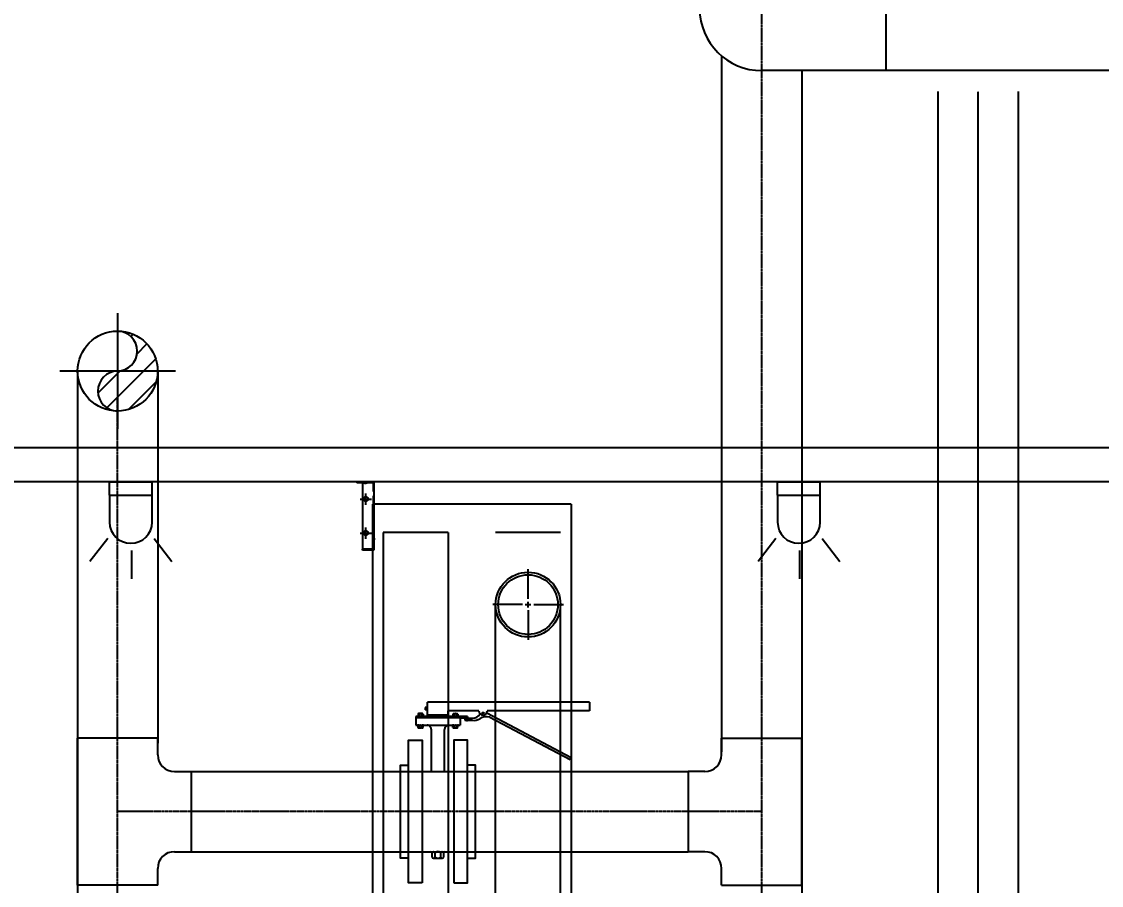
# Model space of a CAD drawing. Header units: millimetres. Extents: x -69706 to 52883, y -6882 to 68885.
# Drawn here: x -33430 to -31528, y 26356 to 27879 of the extents above; entities that cross this region are included whole.
import ezdxf

# ---------------------------------------------------------------- set-up
doc = ezdxf.new("R2010")
doc.units = ezdxf.units.MM
doc.linetypes.add('YFM1P-長$0$CENTER2', pattern=[1.125, 0.75, -0.125, 0.125, -0.125])
doc.linetypes.add('YFM1P-長$0$Hidden H04', pattern=[23, 15, -8])
for name, color, linetype in [('YFM1P-長$0$03', 4, 'Continuous'), ('YFM1P-長$0$Light', 2, 'Continuous'), ('YFM1P-長$0$M-FOUN', 252, 'Continuous'), ('YFM1P-長$0$M-PIPE-CHWR13', 94, 'Continuous'), ('YFM1P-長$0$M-PIPE-CHWR13_CL', 93, 'YFM1P-長$0$CENTER2'), ('YFM1P-長$0$M-PIPE-CHWS5', 160, 'Continuous'), ('YFM1P-長$0$M-PIPE-CHWS5_CL', 161, 'YFM1P-長$0$CENTER2'), ('YFM1P-長$0$MAU&DCC Valve Station$0$M-CPIPE-DRAIN', 1, 'Continuous'), ('YFM1P-長$0$MAU&DCC Valve Station$0$M-CWTR-VAVE', 4, 'Continuous'), ('YFM1P-長$0$TYPE14X10', 7, 'Continuous')]:
    doc.layers.add(name, color=color, linetype=linetype)
doc.styles.add('dim-txt', font='isocp.shx', dxfattribs={"width": 0.7, "bigfont": 'chineset.shx'})
doc.dimstyles.new('ARCH-dim-200MM', dxfattribs={"dimscale": 2000, "dimtxt": 0.3, "dimasz": 0.1, "dimexe": 0.1, "dimexo": 0.1, "dimgap": 0.05, "dimtad": 1, "dimdec": 0, "dimrnd": 0.5, "dimdsep": 46, "dimtxsty": 'dim-txt', "dimblk": 'DOT', "dimcen": 2, "dimclrd": 256, "dimclre": 256, "dimclrt": 256, "dimadec": 0, "dimazin": 0, "dimtfac": 1, "dimtdec": 0, "dimtix": 1, "dimtmove": 2, "dimatfit": 3, "dimldrblk": 'OBLIQUE', "dimfxl": 1, "dimtvp": 1, "dimtolj": 1, "dimarcsym": 0})

# ---------------------------------------------------------------- blocks, each defined once
blk = doc.blocks.new('YFM1P-長$0$MAU&DCC Valve Station$0$AA')
at = {"layer": 'YFM1P-長$0$MAU&DCC Valve Station$0$M-CWTR-VAVE', "color": 3}
for p, q in [((1727.2, 11791.8), (1731.1, 11791.8)), ((1727.2, 11787.5), (1727.2, 11791.8)), ((1731.1, 11787.5), (1731.1, 11791.8)), ((1737.9, 11796.7), (1737.9, 11803.2)), ((1738.7, 11804.3), (1741.9, 11804.3)), ((1738.7, 11802.1), (1741.9, 11802.1)), ((1738.7, 11797.8), (1741.9, 11797.8)), ((1738.7, 11795.6), (1741.9, 11795.6)), ((1742.7, 11808.2), (1745.1, 11808.2)), ((1742.7, 11717), (1742.7, 11808.2)), ((1745.1, 11808.2), (1758.3, 11808.2)), ((1745.1, 11730.4), (1745.1, 11808.2)), ((1758.3, 11808.2), (1758.3, 11730.4)), ((1762.3, 11804.3), (1759.2, 11804.3)), ((1762.3, 11802.1), (1759.2, 11802.1)), ((1762.3, 11797.8), (1759.2, 11797.8)), ((1762.3, 11795.6), (1759.2, 11795.6)), ((1763.2, 11796.7), (1763.2, 11803.2)), ((1840, 11797.3), (1840, 11741.3)), ((1981.3, 11797.3), (1981.3, 11741.3)), ((1740.5, 11787.5), (1717.8, 11787.5)), ((1717.8, 11502.4), (1717.8, 11787.5)), ((1740.5, 11751.1), (1740.5, 11787.5)), ((1742.7, 11777.9), (1740.5, 11777.9)), ((1840, 11780.9), (1766.1, 11780.9)), ((1990.8, 11779.6), (1983.3, 11779.6)), ((1990.8, 11774.5), (1983.3, 11774.5)), ((1992.9, 11777), (1992.9, 11761.6)), ((1742.7, 11760.7), (1740.5, 11760.7)), ((1840, 11757.8), (1766.1, 11757.8)), ((1990.8, 11764.2), (1983.3, 11764.2)), ((1990.8, 11759), (1983.3, 11759)), ((1740.5, 11751.1), (1733.2, 11751.1)), ((1733.2, 11697.3), (1733.2, 11751.1)), ((1737.9, 11741.9), (1737.9, 11735.4)), ((1738.7, 11743), (1741.9, 11743)), ((1738.7, 11740.8), (1741.9, 11740.8)), ((1738.7, 11736.5), (1741.9, 11736.5)), ((1762.3, 11743), (1759.2, 11743)), ((1762.3, 11740.8), (1759.2, 11740.8)), ((1762.3, 11736.5), (1759.2, 11736.5)), ((1763.2, 11741.9), (1763.2, 11735.4)), ((1738.7, 11734.3), (1741.9, 11734.3)), ((1742.7, 11717), (1750.3, 11717)), ((1745.1, 11730.4), (1758.3, 11730.4)), ((1745.1, 11730.4), (1745.1, 11719.3)), ((1745.1, 11719.3), (1750.3, 11719.3)), ((1745.8, 11721.7), (1745.8, 11719.3)), ((1745.8, 11721.7), (1749.7, 11721.7)), ((1745.8, 11717), (1745.8, 11708.4)), ((1749.7, 11721.7), (1749.7, 11719.3)), ((1749.7, 11717), (1749.7, 11708.4)), ((1750.3, 11719.3), (1750.3, 11717)), ((1762.3, 11734.3), (1759.2, 11734.3)), ((1733.2, 11502.4), (1733.2, 11682.5)), ((1736.8, 11683.4), (1815.1, 11534.8)), ((1744, 11677.9), (1818.5, 11536.6)), ((1818.5, 11536.6), (1815.1, 11534.8))]:
    blk.add_line(p, q, dxfattribs=at)
at = {"layer": 'YFM1P-長$0$MAU&DCC Valve Station$0$M-CWTR-VAVE'}
blk.add_line((1717.8, 11502.4), (1733.2, 11502.4), dxfattribs=at)
at = {"layer": 'YFM1P-長$0$MAU&DCC Valve Station$0$M-CWTR-VAVE', "color": 3}
for points in [[(1992.4, 11821.1), (1992.4, 11835.4), (1828.8, 11835.4), (1828.8, 11821.1)], [(2036.4, 11797.3), (2036.4, 11821.1), (1784.8, 11821.1), (1784.8, 11797.3), (2036.4, 11797.3)], [(1894.7, 11717.5), (1784.8, 11717.5), (1784.8, 11741.3), (1894.7, 11741.3)], [(1894.7, 11741.3), (2036.4, 11741.3)], [(2036.4, 11741.3), (2036.4, 11717.5), (1894.7, 11717.5)], [(1894.7, 11703.2), (1828.8, 11703.2), (1828.8, 11717.5)], [(1992.4, 11717.5), (1992.4, 11703.2), (1894.7, 11703.2)]]:
    blk.add_lwpolyline(points, dxfattribs=at)
at = {"layer": 'YFM1P-長$0$MAU&DCC Valve Station$0$M-CWTR-VAVE', "color": 3, "extrusion": (0, 0, -1)}
for centre, major_axis, start_param, end_param in [((1741, 11800), (-2.22, 2.22), 4.736774, 6.2588), ((1739, 11803.2), (-0.785, 0.785), 4.148305, 6.847269), ((1739, 11796.7), (-0.785, 0.785), 4.148305, 6.847269), ((1741.6, 11805.4), (0.785, 0.785), 0.785398, 2.13488), ((1741.6, 11803.2), (0.785, 0.785), -0.564084, 2.13488), ((1739.6, 11800), (-2.22, 2.22), 1.595182, 3.117207), ((1741.6, 11796.7), (0.785, 0.785), -0.564084, 2.13488), ((1741.6, 11794.6), (-0.785, 0.785), 1.006713, 2.356194), ((1761.5, 11800), (-2.22, 2.22), 4.736774, 6.2588), ((1759.4, 11805.4), (-0.785, 0.785), 4.148305, 5.497787), ((1759.4, 11803.2), (-0.785, 0.785), 4.148305, 6.847269), ((1759.4, 11796.7), (0.785, 0.785), 2.577509, 5.276473), ((1759.4, 11794.6), (0.785, 0.785), 3.926991, 5.276473), ((1762.1, 11803.2), (0.785, 0.785), -0.564084, 2.13488), ((1760.1, 11800), (-2.22, 2.22), 1.595182, 3.117207), ((1762.1, 11796.7), (-0.785, 0.785), 1.006713, 3.705676), ((1766.1, 11788.6), (5.47, 5.47), 2.356194, 3.926991), ((1988.7, 11769.3), (5.29, 5.29), 3.165978, 4.688004), ((1983.9, 11782.2), (1.87, 1.87), 2.577509, 3.926991), ((1983.9, 11777), (-1.87, 1.87), 4.148305, 6.847269), ((1990.2, 11777), (-1.87, 1.87), 1.006713, 3.705676), ((1985.4, 11769.3), (-5.29, 5.29), 1.595182, 3.117207), ((1766.1, 11750), (-5.47, 5.47), 5.497787, 7.068583), ((1983.9, 11761.6), (-1.87, 1.87), 4.148305, 6.847269), ((1983.9, 11756.4), (-1.87, 1.87), 5.497787, 6.847269), ((1990.2, 11761.6), (-1.87, 1.87), 1.006713, 3.705676), ((1741, 11738.6), (2.22, 2.22), 3.165978, 4.688004), ((1739, 11741.9), (0.785, 0.785), 2.577509, 5.276473), ((1739, 11735.4), (0.785, 0.785), 2.577509, 5.276473), ((1741.6, 11744.1), (0.785, 0.785), 0.785398, 2.13488), ((1741.6, 11741.9), (-0.785, 0.785), 1.006713, 3.705676), ((1739.6, 11738.6), (-2.22, 2.22), 1.595182, 3.117207), ((1741.6, 11735.4), (-0.785, 0.785), 1.006713, 3.705676), ((1761.5, 11738.6), (2.22, 2.22), 3.165978, 4.688004), ((1759.4, 11744.1), (-0.785, 0.785), 4.148305, 5.497787), ((1759.4, 11741.9), (0.785, 0.785), 2.577509, 5.276473), ((1759.4, 11735.4), (0.785, 0.785), 2.577509, 5.276473), ((1762.1, 11741.9), (-0.785, 0.785), 1.006713, 3.705676), ((1760.1, 11738.6), (-2.22, 2.22), 1.595182, 3.117207), ((1762.1, 11735.4), (-0.785, 0.785), 1.006713, 3.705676), ((1741.6, 11733.2), (-0.785, 0.785), 1.006713, 2.356194), ((1759.4, 11733.2), (0.785, 0.785), 3.926991, 5.276473), ((1733.2, 11689.9), (5.23, 5.23), -0.785398, 2.356194), ((1731.1, 11707.9), (10.4, 10.4), 0.748374, 1.83462), ((1729.6, 11706), (14.3, 14.3), 0.66637, 1.326971), ((1736.9, 11689.9), (-0.827, 0.827), 5.497787, 11.780972), ((1765.1, 11683.6), (-15.4, 15.4), 5.237289, 6.083365)]:
    blk.add_ellipse(centre, major_axis=major_axis, ratio=1, start_param=start_param, end_param=end_param, dxfattribs=at)
blk = doc.blocks.new('YFM1P-長$0$A$Cc3ad5393')
at = {"color": 252}
for p, q in [((283255.8, 374166.7), (283225.8, 374166.7)), ((283225.8, 374166.7), (283225.8, 374165.2)), ((283254.3, 374165.2), (283225.8, 374165.2)), ((283235.8, 374165.2), (283235.8, 374048.2)), ((283243.8, 374166.7), (283237.8, 374166.7)), ((283237.8, 374166.7), (283237.8, 374165.2)), ((283237.8, 374165.2), (283243.8, 374165.2)), ((283240.8, 374163), (283240.8, 374169)), ((283243.8, 374165.2), (283243.8, 374166.7)), ((283255.8, 374166.7), (283255.8, 374046.7)), ((283252, 374066.7), (283258, 374066.7)), ((283255.8, 374069.7), (283254.3, 374069.7)), ((283254.3, 374069.7), (283254.3, 374063.7)), ((283254.3, 374063.7), (283255.8, 374063.7)), ((283255.8, 374063.7), (283255.8, 374069.7)), ((283254.3, 374048.2), (283235.8, 374048.2)), ((283235.8, 374046.7), (283235.8, 374048.2)), ((283255.8, 374046.7), (283235.8, 374046.7))]:
    blk.add_line(p, q, dxfattribs=at)
at = {"color": 252, "linetype": 'YFM1P-長$0$Hidden H04'}
blk.add_line((283254.3, 374165.2), (283254.3, 374046.7), dxfattribs=at)
at = {"layer": 'YFM1P-長$0$03', "color": 252}
for p, q in [((283231.8, 374136.7), (283251.8, 374136.7)), ((283241.8, 374126.7), (283241.8, 374146.7)), ((283231.8, 374076.7), (283251.8, 374076.7)), ((283241.8, 374066.7), (283241.8, 374086.7))]:
    blk.add_line(p, q, dxfattribs=at)
for centre in [(283241.8, 374136.7), (283241.8, 374076.7)]:
    blk.add_circle(centre, 4, dxfattribs=at)
at = {"layer": 'YFM1P-長$0$Light', "color": 252}
for p, q in [((282790.3, 374166.7), (282865.3, 374166.7)), ((282790.3, 374143.3), (282790.3, 374166.7)), ((282865.3, 374096.1), (282865.3, 374166.7)), ((283966.9, 374166.7), (284041.9, 374166.7)), ((283966.9, 374143.3), (283966.9, 374166.7)), ((284041.9, 374096.1), (284041.9, 374166.7)), ((282790.3, 374143.3), (282865.3, 374143.3)), ((282790.3, 374143.3), (282790.3, 374096.1)), ((283966.9, 374143.3), (284041.9, 374143.3)), ((283966.9, 374143.3), (283966.9, 374096.1)), ((282787, 374067.2), (282755.8, 374026.7)), ((282868.6, 374067.2), (282899.8, 374026.7)), ((283963.6, 374067.2), (283932.4, 374026.7)), ((284045.2, 374067.2), (284076.3, 374026.7)), ((282828.9, 374046.1), (282828.9, 373996.1)), ((284005.5, 374046.1), (284005.5, 373996.1))]:
    blk.add_line(p, q, dxfattribs=at)
for centre in [(282827.8, 374096.1), (284004.4, 374096.1)]:
    blk.add_arc(centre, 37.5, 180, 0, dxfattribs=at)
at = {"layer": 'YFM1P-長$0$TYPE14X10', "color": 252}
for p, q in [((288725, 374226.7), (278125, 374226.7)), ((288665, 374166.7), (278125, 374166.7)), ((283253.4, 374127.8), (283253.4, 371608.8)), ((283603.4, 374127.8), (283253.4, 374127.8)), ((283603.4, 374127.8), (283353.4, 374127.8)), ((283603.4, 374127.8), (283603.4, 371608.8)), ((283386.6, 374077.8), (283272.3, 374077.8)), ((283272.3, 374077.8), (283272.3, 371658.8)), ((283386.6, 374077.8), (283386.6, 371658.8)), ((283584.6, 374077.8), (283470.3, 374077.8)), ((283527.4, 373960.6), (283527.4, 374012.8)), ((283517.4, 373950.6), (283465.3, 373950.6)), ((283470.3, 371658.8), (283470.3, 373950.6)), ((283522.4, 373950.6), (283532.4, 373950.6)), ((283527.4, 373945.6), (283527.4, 373955.6)), ((283537.4, 373950.6), (283589.6, 373950.6)), ((283584.6, 371658.8), (283584.6, 373950.6)), ((283527.4, 373940.6), (283527.4, 373888.5))]:
    blk.add_line(p, q, dxfattribs=at)
for radius in [57.1, 52.6]:
    blk.add_circle((283527.4, 373950.6), radius, dxfattribs=at)
blk = doc.blocks.new('_Dot')
at = {"color": 0, "linetype": 'ByBlock', "lineweight": -2}
blk.add_line((-0.5, 0), (-1, 0), dxfattribs=at)
at = {"color": 0, "linetype": 'ByBlock', "const_width": 0.5}
blk.add_lwpolyline([(-0.25, 0, 1), (0.25, 0, 1)], format="xyb", close=True, dxfattribs=at)
blk = doc.blocks.new('*D356')
at = {"lineweight": -2, "ltscale": 500, "transparency": 16777216}
for p, q in [((-31545.5, 28350.2), (-24413.8, 28350.2)), ((-24613.8, 28150.2), (-24613.8, 24241)), ((-31597.6, 24041), (-24413.8, 24041))]:
    blk.add_line(p, q, dxfattribs=at)
at = {"lineweight": -2, "ltscale": 500, "transparency": 16777216, "xscale": 200, "yscale": 200, "zscale": 200}
for p, rotation in [((-24613.8, 28350.2), 90), ((-24613.8, 24041), 270)]:
    blk.add_blockref('_Dot', p, dxfattribs=dict(at, rotation=rotation))
at = {"ltscale": 500, "transparency": 16777216, "insert": (-25013.8, 26195.6), "char_height": 600, "attachment_point": 5, "rotation": 90, "style": 'dim-txt'}
blk.add_mtext('\\A1;4309', dxfattribs=at)
blk = doc.blocks.new('_OBLIQUE')
at = {"color": 0, "linetype": 'ByBlock', "lineweight": -2}
blk.add_line((-0.5, -0.5), (0.5, 0.5), dxfattribs=at)

msp = doc.modelspace()

# ---------------------------------------------------------------- hatches: boundary and pattern name
at = {"layer": 'YFM1P-長$0$M-PIPE-CHWR13_CL', "ltscale": 0.5}
h = msp.add_hatch(dxfattribs=at)
h.set_pattern_fill('ANSI31', color=256, scale=9.251969, style=0)
h.set_pattern_definition([(225, (-144596.01, 38100.126), (20.771262, -20.771262), [])])
h.paths.add_polyline_path([(-33261.074, 27192.006, -0.98116323), (-33261.086, 27262.493, 0.98116323), (-33261.074, 27333.006, -0.41421356), (-33190.574, 27262.506, -0.41421356)])

# ---------------------------------------------------------------- linework, layer by layer
at = {"layer": 'YFM1P-長$0$M-PIPE-CHWR13'}
for p, q in [((-31907.474, 27792.092, 0.001), (-31907.474, 28011.092, 0.001)), ((-32197.124, 27817.939, 0), (-32197.124, 26591.523, 0)), ((-30385.55, 27792.098, 0), (-32126.474, 27792.098, 0)), ((-32055.824, 27792.098, 0), (-32055.824, 26173.106, 0)), ((-33261.074, 27364.326, -0.948), (-33261.074, 27160.643, -0.948)), ((-33159.232, 27262.506, 0), (-33362.915, 27262.506, 0)), ((-33331.724, 27262.506, 0), (-33331.724, 26173.446, 0)), ((-33190.424, 27262.506, 0), (-33190.424, 26606.84, 0)), ((-33190.424, 26615.548, 0), (-33331.724, 26615.548, 0)), ((-33331.724, 26356.498, 0), (-33331.724, 26615.548, 0)), ((-33190.424, 26586.111, 0), (-33190.424, 26615.548, 0)), ((-32197.124, 26586.111, 0), (-32197.124, 26615.548, 0)), ((-32197.124, 26615.548, 0), (-32055.824, 26615.548, 0)), ((-32055.824, 26356.498, 0), (-32055.824, 26615.548, 0)), ((-33160.986, 26556.673, 0), (-33131.549, 26556.673, 0)), ((-33131.549, 26556.673, 0), (-33131.549, 26415.373, 0)), ((-33131.549, 26556.673, 0), (-32255.999, 26556.673, 0)), ((-32255.999, 26556.673, 0), (-32255.999, 26415.373, 0)), ((-32226.561, 26556.673, 0), (-32255.999, 26556.673, 0)), ((-33160.986, 26415.373, 0), (-33131.549, 26415.373, 0)), ((-33131.549, 26415.373, 0), (-32255.999, 26415.373, 0)), ((-32226.561, 26415.373, 0), (-32255.999, 26415.373, 0)), ((-33190.424, 26356.498, 0), (-33190.424, 26385.936, 0)), ((-32197.124, 26356.498, 0), (-32197.124, 26385.936, 0)), ((-33190.424, 26356.498, 0), (-33331.724, 26356.498, 0)), ((-32197.124, 26356.498, 0), (-32055.824, 26356.498, 0))]:
    msp.add_line(p, q, dxfattribs=at)
msp.add_circle((-33261.074, 27262.506, 0), 70.5, dxfattribs=at)
for centre, radius, start, end in [((-32126.474, 27901.598, 0), 109.5, 90, 270), ((-33261.75, 27297.75, 0), 35.263, 271.099658, 88.900342), ((-33260.41, 27227.25, 0), 35.25, 91.07933, 268.92067), ((-33160.986, 26586.111, 0), 29.438, 180, 270), ((-32226.561, 26586.111, 0), 29.438, 270, 0), ((-33160.986, 26385.936, 0), 29.438, 90, 180), ((-32226.561, 26385.936, 0), 29.438, 0, 90)]:
    msp.add_arc(centre, radius, start, end, dxfattribs=at)
at = {"layer": 'YFM1P-長$0$M-PIPE-CHWR13_CL', "ltscale": 0.5}
for p, q in [((-32126.474, 25220.431, 0), (-32126.474, 28107.35, 0)), ((-33261.074, 25220.431, 0), (-33261.074, 27216.958, 0)), ((-32126.474, 26486.023, 0), (-33261.074, 26486.023, 0))]:
    msp.add_line(p, q, dxfattribs=at)
at = {"layer": 'YFM1P-長$0$M-PIPE-CHWS5'}
for p, q in [((-31816.135, 27755.234, 0), (-31816.135, 26173.106, 0)), ((-31674.835, 27755.234, 0), (-31674.835, 26173.106, 0))]:
    msp.add_line(p, q, dxfattribs=at)
at = {"layer": 'YFM1P-長$0$M-PIPE-CHWS5_CL'}
msp.add_line((-31745.485, 24867.381, 0), (-31745.485, 27755.234, 0), dxfattribs=at)

# ---------------------------------------------------------------- block references
at = {"layer": 'YFM1P-長$0$M-FOUN'}
msp.add_blockref('YFM1P-長$0$A$Cc3ad5393', (-316065.485, -347099.719, 0), dxfattribs=at)
at = {"layer": 'YFM1P-長$0$MAU&DCC Valve Station$0$M-CPIPE-DRAIN', "xscale": -1, "rotation": 90}
msp.add_blockref('YFM1P-長$0$MAU&DCC Valve Station$0$AA', (-20927.478, 28396.628, 0), dxfattribs=at)

# ---------------------------------------------------------------- dimensions: what is measured, and where the dimension line sits
at = {"ltscale": 500}
dim = msp.add_linear_dim(base=(-24613.807, 24040.991), p1=(-31745.485, 28350.222, 0), p2=(-31797.559, 24040.991, 0), angle=90, dimstyle='ARCH-dim-200MM', dxfattribs=at)
dim.commit()
dim.dimension.update_dxf_attribs({"geometry": '*D356', "text_midpoint": (-25013.807, 26195.607)})

doc.saveas('drawing.dxf')
